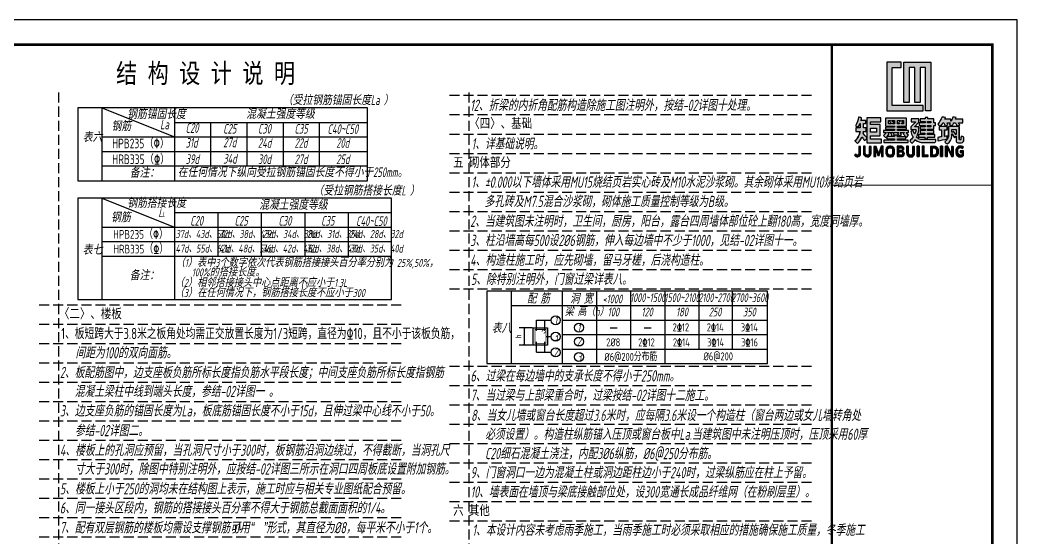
# Model space of a CAD drawing. Header units: millimetres. Extents: x -807114 to 558292, y -468455 to -61603.
# Drawn here: x -564815 to -540030, y -181792 to -168930 of the extents above; entities that cross this region are included whole.
import ezdxf
from ezdxf.enums import TextEntityAlignment as Align

# ---------------------------------------------------------------- set-up
doc = ezdxf.new("R2010")
doc.units = ezdxf.units.MM
doc.header["$LTSCALE"] = 1000
doc.linetypes.add('DASH', pattern=[0.35, 0.25, -0.1])
for name, color, linetype in [('1-剖面钢筋', 30, 'Continuous'), ('2-OTHER', 7, 'Continuous'), ('DIM_IDEN', 3, 'Continuous'), ('PUB_DIM', 3, 'Continuous'), ('PUB_TEXT', 3, 'Continuous'), ('PUB_TITLE', 4, 'Continuous'), ('YH图签', 7, 'Continuous'), ('标注1', 7, 'Continuous')]:
    doc.layers.add(name, color=color, linetype=linetype)
doc.styles.add('DIM_FONT', font='tssdeng.shx', dxfattribs={"width": 0.7, "bigfont": 'tssdchn.shx'})
doc.styles.add('LL', font='tssdeng.shx', dxfattribs={"width": 0.7, "height": 5, "bigfont": 'tssdchn.shx'})
doc.styles.add('TEXT', font='gbeitc.shx', dxfattribs={"width": 0.85, "bigfont": 'hztxt.shx'})
doc.styles.add('宋体', font='simsun.ttc', dxfattribs={"width": 0.8})
doc.styles.add('黑体', font='', dxfattribs={"width": 0.85})
doc.styles.get('黑体').set_extended_font_data('SimHei')
doc.dimstyles.new('DIMN50', dxfattribs={"dimscale": 0.5, "dimtxt": 300, "dimasz": 100, "dimexe": 250, "dimexo": 300, "dimgap": 150, "dimtad": 1, "dimdec": 0, "dimzin": 0, "dimdsep": 46, "dimtxsty": 'DIM_FONT', "dimblk": 'ARCHTICK', "dimcen": 0.09, "dimclrt": 7, "dimazin": 2, "dimtfac": 1, "dimtdec": 0, "dimtix": 1, "dimtmove": 2, "dimatfit": 3, "dimfxl": 1, "dimtolj": 1, "dimtzin": 0, "dimarcsym": 0})

# ---------------------------------------------------------------- blocks, each defined once
blk = doc.blocks.new('rdfhdghkyouy')
h = blk.add_hatch(color=1)
h.dxf.hatch_style = 1
h.paths.add_polyline_path([(2159971.7, 406811.8), (2159998.1, 406811.8), (2159998.1, 406826.8), (2159956.5, 406826.8), (2159956.5, 406688.1), (2160060.7, 406688.1), (2160060.7, 406703), (2159971.7, 406703)])
h = blk.add_hatch(color=1)
h.dxf.hatch_style = 1
h.paths.add_polyline_path([(2160036.5, 406712), (2160051.7, 406712), (2160051.7, 406811.7), (2160067.7, 406811.7), (2160067.7, 406687.9), (2160083, 406687.9), (2160083, 406826.8), (2160005.4, 406826.8), (2160005.4, 406711.8), (2160020.5, 406711.8), (2160020.5, 406811.7), (2160036.5, 406811.7)])
h = blk.add_hatch(color=256)
h.dxf.hatch_style = 1
h.paths.add_polyline_path([(2159889.6, 406639), (2159889.6, 406651.5), (2159896.6, 406651.5), (2159896.6, 406660.4), (2159882.5, 406660.4, 0.075426), (2159884.5, 406668.2, 0.02828), (2159875.5, 406670.1, -0.101092), (2159866.7, 406645.4, 0.098123), (2159875.1, 406641.4, 0.05359), (2159879.3, 406651.5, -0.000618), (2159880.6, 406651.5), (2159880.6, 406639), (2159868.1, 406639), (2159868.1, 406629.1), (2159880.5, 406629.1, -0.17747), (2159864.8, 406601.7), (2159872.5, 406594.2, 0.125187), (2159885, 406612.1, -0.632942), (2159886.1, 406612.2, 0.035284), (2159893.2, 406602.9, 0.043167), (2159899.3, 406608.9), (2159899.3, 406611.4, -0.026646), (2159888.8, 406624.5, 0.19173), (2159889.4, 406629.1), (2159897.5, 406629.1), (2159897.5, 406639)])
h = blk.add_hatch(color=256)
h.dxf.hatch_style = 1
h.paths.add_polyline_path([(2159899.3, 406596.2), (2159941.3, 406596.2), (2159941.3, 406607), (2159910.1, 406607), (2159910.1, 406616.7), (2159937.6, 406616.7), (2159937.6, 406648.9), (2159910.1, 406648.9), (2159910.1, 406656.7), (2159939.4, 406656.7), (2159939.4, 406667.5), (2159899.3, 406667.5)])
h.paths.add_polyline_path([(2159910, 406638.1), (2159926.9, 406638.1), (2159926.9, 406627.4), (2159910, 406627.4)], flags=16)
h = blk.add_hatch(color=256)
h.dxf.hatch_style = 1
h.paths.add_polyline_path([(2159987.6, 406631.9), (2159987.6, 406635.4), (2160013.4, 406635.4), (2160013.4, 406640.7), (2159987.6, 406640.7), (2159987.6, 406644.3), (2160013.5, 406644.3), (2160013.5, 406667.4), (2159952.9, 406667.4), (2159952.9, 406644.3), (2159978.8, 406644.3), (2159978.8, 406640.8), (2159952.8, 406640.8), (2159952.8, 406635.4), (2159978.7, 406635.4), (2159978.7, 406631.9), (2159947.6, 406631.9), (2159947.5, 406625.6), (2159955.5, 406625.6), (2159947.1, 406617.4), (2159953.6, 406610.7), (2159956.3, 406613.2), (2159956.3, 406607.8), (2159978.7, 406607.8), (2159978.7, 406604.2), (2159948.3, 406604.2), (2159948.3, 406597.1), (2160017.8, 406597.1), (2160017.8, 406604.3), (2159987.6, 406604.3), (2159987.6, 406607.7), (2160010.7, 406607.7), (2160010.7, 406614), (2159987.7, 406614), (2159987.7, 406618.5), (2159977.9, 406618.5), (2159975.7, 406625.6), (2159991.1, 406625.6), (2159987.1, 406623.1), (2159991.6, 406615.7), (2159998.4, 406619.9), (2159994.8, 406625.6), (2160007.1, 406625.6), (2160003.9, 406622.4), (2160013, 406611.8), (2160019.1, 406618.4), (2160011.7, 406625.6), (2160018.8, 406625.6), (2160018.8, 406631.9)])
h.paths.add_polyline_path([(2159974.1, 406625.6), (2159968.3, 406624.2), (2159970.9, 406615.5), (2159977.6, 406617.6), (2159978.6, 406617.6), (2159978.6, 406614.1), (2159957.3, 406614.1), (2159957.3, 406614.9), (2159963.3, 406622.4), (2159959, 406625.6)], flags=16)
h.paths.add_polyline_path([(2159987.6, 406650.6), (2159987.6, 406660.3), (2159995.6, 406660.3), (2159995.6, 406659.4), (2159990, 406654), (2159992.9, 406651.4), (2159992.9, 406650.6)], flags=16)
h.paths.add_polyline_path([(2159978.6, 406650.5), (2159973.4, 406650.5), (2159973.4, 406651.7), (2159976.6, 406654.5), (2159970.6, 406659.5), (2159970.6, 406660.4), (2159978.6, 406660.4)], flags=16)
h.paths.add_polyline_path([(2159998.3, 406650.6), (2159998.3, 406651.5), (2160002.7, 406656), (2159999.2, 406659.5), (2159999.2, 406660.4), (2160004.5, 406660.4), (2160004.5, 406650.6)], flags=16)
h.paths.add_polyline_path([(2159968.9, 406650.6), (2159961.8, 406650.6), (2159961.8, 406660.3), (2159966.9, 406660.3), (2159966.9, 406659.4), (2159963.9, 406657), (2159968.9, 406652.3)], flags=16)
h = blk.add_hatch(color=256)
h.dxf.hatch_style = 1
h.paths.add_polyline_path([(2160073.1, 406631.8), (2160073.1, 406635.3), (2160091, 406635.3), (2160091, 406646.1), (2160095.6, 406646.1), (2160095.6, 406653.2), (2160090.9, 406653.2), (2160090.9, 406664.7), (2160074.2, 406664.7), (2160074.2, 406669.2), (2160066, 406669.2), (2160066, 406664.7), (2160051.8, 406664.7), (2160051.8, 406657.6), (2160066.1, 406657.6), (2160066.1, 406653.2), (2160049.1, 406653.2), (2160049.1, 406646), (2160066, 406646), (2160066, 406642.5), (2160051.7, 406642.5), (2160051.7, 406635.6), (2160066, 406635.6), (2160066, 406631.8), (2160051.8, 406631.8), (2160051.8, 406623.8), (2160065.9, 406623.8), (2160065.9, 406620.4), (2160047.3, 406620.4), (2160047.3, 406613.1), (2160065.9, 406613.1), (2160065.9, 406607.8), (2160073.3, 406607.8), (2160073.3, 406613.1), (2160093.7, 406613.1), (2160093.7, 406620.3), (2160073.1, 406620.3), (2160073.1, 406623.9), (2160091, 406623.9), (2160091, 406631.8)])
h.paths.add_polyline_path([(2160073.2, 406642.5), (2160073.2, 406646.1), (2160082.8, 406646.1), (2160082.8, 406642.5)], flags=16)
h.paths.add_polyline_path([(2160073.1, 406653.3), (2160073.1, 406657.6), (2160082.8, 406657.6), (2160082.8, 406653.3)], flags=16)
h = blk.add_hatch(color=256)
h.dxf.hatch_style = 1
h.paths.add_polyline_path([(2160122.1, 406633.7), (2160129.2, 406633.7), (2160129.2, 406643.4), (2160106.1, 406643.4), (2160106.1, 406633.6), (2160113.2, 406633.6), (2160113.2, 406613.7, -0.0265), (2160102.5, 406611.9, 0.097106), (2160103.4, 406602.3, -0.005713), (2160129.2, 406607.1, 0.05), (2160129.3, 406616.5, 0.024926), (2160123, 406615, -0.515318), (2160122.1, 406615.5)])
h.paths.add_polyline_path([(2160164, 406643.4), (2160132.9, 406643.4), (2160132.9, 406614.9, -0.1854), (2160122.3, 406599.4, 0.144295), (2160129.6, 406593.4, 0.244594), (2160142.6, 406615.8), (2160142.6, 406622), (2160143.5, 406622), (2160150.1, 406611.1), (2160154.2, 406615.8), (2160155.2, 406615.8), (2160155.2, 406602.9, 0.365184), (2160160.4, 406596.2), (2160170.6, 406596.2, 0.348371), (2160177.2, 406604.6), (2160177.2, 406613.1, 0.011482), (2160169.4, 406615.8), (2160169.4, 406612.2), (2160168.3, 406612.2), (2160168.3, 406606, -0.574481), (2160164, 406606.5)])
h.paths.add_polyline_path([(2160142.7, 406634.5), (2160155.1, 406634.5), (2160155.1, 406620.2), (2160154.2, 406620.2), (2160147.7, 406629.4), (2160144.4, 406626.5), (2160142.7, 406626.5)], flags=16)
h.paths.add_polyline_path([(2160174.7, 406663.9), (2160153.4, 406663.9, 0.07162), (2160154.8, 406669.2, 0.023398), (2160145.3, 406670, -0.080777), (2160140.6, 406658.7), (2160139.9, 406658.7), (2160139.9, 406664.1), (2160122.5, 406664.1, 0.117099), (2160124.9, 406668.9, -0.03015), (2160114.9, 406670.9, -0.103994), (2160102.7, 406650.1, 0.130817), (2160110.2, 406644, 0.122166), (2160116.8, 406653.9), (2160120.3, 406653.9, 0.044245), (2160123.2, 406645.1, 0.137588), (2160131.5, 406647.7, -0.103032), (2160129.3, 406654), (2160138.3, 406654), (2160138.3, 406653.4, -0.005915), (2160135.5, 406649.3, 0.08158), (2160144.3, 406645.8, 0.192586), (2160148, 406654.1), (2160153.2, 406654.1, 0.071285), (2160157.1, 406645.4, 0.167739), (2160165.3, 406647.5, -0.147898), (2160162.2, 406654.1), (2160174.7, 406654.1)])
h = blk.add_hatch(color=256)
h.dxf.hatch_style = 1
h.paths.add_polyline_path([(2160048.2, 406632), (2160048.2, 406642.5), (2160036.5, 406642.5), (2160036.5, 406643.4), (2160048.2, 406656), (2160048.2, 406664.8), (2160026.7, 406664.8), (2160026.7, 406656.8), (2160038.4, 406656.8), (2160038.4, 406655.9), (2160025.9, 406642.5), (2160025.9, 406634.5), (2160040.2, 406634.5), (2160040.2, 406632.3, -0.094714), (2160036.7, 406622.6, -0.697354), (2160035.8, 406622.6, 0.000076), (2160031.4, 406631.9), (2160025.4, 406628.7, 0.101136), (2160031.5, 406614, -0.613145), (2160031.3, 406612.1, -0.034324), (2160022.2, 406602.3, 0.063835), (2160029.3, 406595.2, 0.053493), (2160037.4, 406604.9, -0.6157), (2160038.6, 406605.1, 0.207786), (2160060.8, 406597.4), (2160094.1, 406597.4, 0.26103), (2160097.2, 406605.5), (2160057.5, 406605.5, -0.163358), (2160042.8, 406611.7, -0.39359), (2160042.4, 406614.5, 0.079801)])
h = blk.add_hatch(color=256)
h.dxf.hatch_style = 1
h.paths.add_polyline_path([(2159876.2, 406565, -0.864465), (2159867.9, 406564.8), (2159864.1, 406561.2, 0.640771), (2159881.6, 406562.6), (2159881.6, 406586.4), (2159876.2, 406586.4)])
h = blk.add_hatch(color=256)
h.dxf.hatch_style = 1
h.paths.add_polyline_path([(2159911.8, 406566.5), (2159911.8, 406586.4), (2159906.5, 406586.4), (2159906.5, 406566.9, -1.009966), (2159894.9, 406566.8), (2159894.9, 406586.5), (2159889.5, 406586.5), (2159889.5, 406567.8, 0.977216)])
h = blk.add_hatch(color=256)
h.dxf.hatch_style = 1
h.paths.add_polyline_path([(2159932.4, 406566.9), (2159926.2, 406586.4), (2159919.7, 406586.4), (2159919.7, 406557.1), (2159925.2, 406557.1), (2159925.2, 406576.5), (2159926, 406576.5), (2159931.3, 406559.8), (2159935.1, 406559.8), (2159941, 406578.5), (2159941.2, 406578.5), (2159941.2, 406557), (2159946.6, 406557), (2159946.6, 406586.5), (2159940.2, 406586.5), (2159934.2, 406566.9)])
h = blk.add_hatch(color=256)
h.dxf.hatch_style = 1
h.paths.add_polyline_path([(2159964.3, 406556.1), (2159969, 406556.1, 0.298348), (2159978.7, 406566.2), (2159978.7, 406577.1, 0.364292), (2159968, 406587.2), (2159964.4, 406587.2, 0.350695), (2159953.7, 406577.3), (2159953.7, 406565.9, 0.26696)])
h.paths.add_polyline_path([(2159959.1, 406567.7), (2159959.1, 406576.1, -0.250076), (2159964.4, 406582.3), (2159968, 406582.3, -0.285743), (2159973.3, 406576.1), (2159973.3, 406567.7, -0.285743), (2159968, 406561.5), (2159964.4, 406561.5, -0.250076)], flags=16)
h = blk.add_hatch(color=256)
h.dxf.hatch_style = 1
h.paths.add_polyline_path([(2160002.1, 406572.3), (2160002.1, 406573.8, 0.826888), (2159997.4, 406586.6), (2159985.9, 406586.6), (2159985.9, 406557.1), (2159997.4, 406557.1, 0.912972)])
h.paths.add_polyline_path([(2159999.8, 406561.5), (2159991.2, 406561.5), (2159991.2, 406570.4), (2160000, 406570.4, -0.432832)], flags=16)
h.paths.add_polyline_path([(2159999.1, 406574.9), (2159991.2, 406574.9), (2159991.2, 406582), (2159999, 406582, -0.583472)], flags=16)
h = blk.add_hatch(color=256)
h.dxf.hatch_style = 1
h.paths.add_polyline_path([(2160028.9, 406556.7, 0.366868), (2160035.7, 406566.7), (2160035.7, 406586.4), (2160030.3, 406586.4), (2160030.3, 406566.7, -0.36078), (2160028, 406562, -0.268116), (2160021.6, 406562.1, -0.217237), (2160018.8, 406566.7), (2160018.8, 406586.5), (2160013.4, 406586.5), (2160013.4, 406567.9, 0.336908), (2160020.8, 406556.6, 0.089531)])
h = blk.add_hatch(color=256)
h.dxf.hatch_style = 1
h.paths.add_polyline_path([(2160049.1, 406586.5), (2160043.7, 406586.5), (2160043.7, 406557), (2160049.1, 406557)])
h = blk.add_hatch(color=256)
h.dxf.hatch_style = 1
h.paths.add_polyline_path([(2160063.3, 406561.5), (2160063.3, 406586.5), (2160058, 406586.5), (2160058, 406557.1), (2160074.9, 406557.1), (2160074.9, 406561.5)])
h = blk.add_hatch(color=256)
h.dxf.hatch_style = 1
h.paths.add_polyline_path([(2160091.8, 406557, 0.327653), (2160104.3, 406566.3, 0.052451), (2160104.3, 406576.9, 0.343572), (2160091.8, 406586.4), (2160081.9, 406586.4), (2160081.9, 406557)])
h.paths.add_polyline_path([(2160087.4, 406561.5), (2160087.4, 406582), (2160093.5, 406582, -0.193939), (2160098.8, 406575.1, -0.007348), (2160098.9, 406567.5, -0.192736), (2160093.5, 406561.5)], flags=16)
h = blk.add_hatch(color=256)
h.dxf.hatch_style = 1
h.paths.add_polyline_path([(2160110.6, 406556.9), (2160115.9, 406556.9), (2160115.9, 406586.5), (2160110.6, 406586.5)])
h = blk.add_hatch(color=256)
h.dxf.hatch_style = 1
h.paths.add_polyline_path([(2160141.7, 406565.9), (2160141, 406565.9), (2160131.1, 406586.5), (2160124.8, 406586.5), (2160124.8, 406557), (2160130.2, 406557), (2160130.2, 406578.4), (2160130.9, 406578.4), (2160141.8, 406557.2), (2160147.1, 406557.2), (2160147.1, 406586.4), (2160141.7, 406586.4)])
h = blk.add_hatch(color=256)
h.dxf.hatch_style = 1
h.paths.add_polyline_path([(2160176.5, 406559.8), (2160176.5, 406573.1), (2160166.7, 406573.1), (2160166.7, 406568.6), (2160172, 406568.6), (2160172, 406561.5, -0.413609), (2160159.6, 406567.7), (2160159.6, 406576.4, -0.631574), (2160173.5, 406579.9), (2160176.5, 406583.6, 0.61009), (2160154.1, 406576), (2160154.1, 406566.7, 0.585231)])
for p, q in [((2160132.9, 406614.9), (2160132.9, 406643.4)), ((2160164, 406643.4), (2160164, 406606.5)), ((2159955.5, 406625.6), (2159947.1, 406617.4)), ((2159957.3, 406614.9), (2159963.3, 406622.4)), ((2160113.2, 406633.6), (2160113.2, 406613.7)), ((2160122.1, 406633.7), (2160122.1, 406615.5)), ((2159864.8, 406601.7), (2159872.5, 406594.2)), ((2160124.8, 406557), (2160124.8, 406586.5)), ((2160147.1, 406586.4), (2160147.1, 406557.2)), ((2159999.1, 406574.9), (2159991.2, 406574.9)), ((2160000, 406570.4), (2159991.2, 406570.4))]:
    blk.add_line(p, q)
for points in [[(2160060.7, 406687.7), (2160060.7, 406703), (2159971.7, 406703), (2159971.7, 406811.8), (2159998.1, 406811.8), (2159998.1, 406826.8), (2159956.5, 406826.8), (2159956.5, 406688.1), (2160060.4, 406688.1)], [(2160083.1, 406687.9), (2160067.7, 406687.9), (2160067.7, 406811.7), (2160051.7, 406811.7), (2160051.7, 406712), (2160036.5, 406712), (2160036.5, 406811.7), (2160020.5, 406811.7), (2160020.5, 406711.8), (2160005.4, 406711.8), (2160005.4, 406826.8), (2160083, 406826.8), (2160083, 406687.9)]]:
    blk.add_lwpolyline(points)
for points in [[(2159888.8, 406624.5, 0.19173), (2159889.4, 406629.1), (2159897.5, 406629.1), (2159897.5, 406639), (2159889.6, 406639), (2159889.6, 406651.5), (2159896.6, 406651.5), (2159896.6, 406660.4), (2159882.5, 406660.4, 0.075426), (2159884.5, 406668.2, 0.02828), (2159875.5, 406670.1, -0.101092), (2159866.7, 406645.4, 0.098123), (2159875.1, 406641.4, 0.05359), (2159879.3, 406651.5, -0.000618), (2159880.6, 406651.5), (2159880.6, 406639), (2159868.1, 406639), (2159868.1, 406629.1), (2159880.5, 406629.1, -0.17747), (2159864.8, 406601.7), (2159872.5, 406594.2, 0.125187), (2159885, 406612.1, -0.632942), (2159886.1, 406612.2, 0.035284), (2159893.2, 406602.9, 0.043167), (2159899.3, 406608.9), (2159899.3, 406611.4, -0.026646)], [(2160174.7, 406663.9), (2160153.4, 406663.9, 0.07162), (2160154.8, 406669.2, 0.023398), (2160145.3, 406670, -0.080777), (2160140.6, 406658.7), (2160139.9, 406658.7), (2160139.9, 406664.1), (2160122.5, 406664.1, 0.117099), (2160124.9, 406668.9, -0.03015), (2160114.9, 406670.9, -0.103994), (2160102.7, 406650.1, 0.130817), (2160110.2, 406644, 0.122166), (2160116.8, 406653.9), (2160120.3, 406653.9, 0.044245), (2160123.2, 406645.1, 0.137588), (2160131.5, 406647.7, -0.103032), (2160129.3, 406654), (2160138.3, 406654), (2160138.3, 406653.4, -0.005915), (2160135.5, 406649.3, 0.08158), (2160144.3, 406645.8, 0.192586), (2160148, 406654.1), (2160153.2, 406654.1, 0.071285), (2160157.1, 406645.4, 0.167739), (2160165.3, 406647.5, -0.147898), (2160162.2, 406654.1), (2160174.7, 406654.1)], [(2160048.2, 406632), (2160048.2, 406642.5), (2160036.5, 406642.5), (2160036.5, 406643.4), (2160048.2, 406656), (2160048.2, 406664.8), (2160026.7, 406664.8), (2160026.7, 406656.8), (2160038.4, 406656.8), (2160038.4, 406655.9), (2160025.9, 406642.5), (2160025.9, 406634.5), (2160040.2, 406634.5), (2160040.2, 406632.3, -0.094714), (2160036.7, 406622.6, -0.697358), (2160035.8, 406622.6, 0.000076), (2160031.4, 406631.9), (2160025.4, 406628.7, 0.101136), (2160031.5, 406614, -0.613145), (2160031.3, 406612.1, -0.034324), (2160022.2, 406602.3, 0.063835), (2160029.3, 406595.2, 0.053493), (2160037.4, 406604.9, -0.6157), (2160038.6, 406605.1, 0.207786), (2160060.8, 406597.4), (2160094.1, 406597.4, 0.26103), (2160097.2, 406605.5), (2160057.5, 406605.5, -0.163358), (2160042.8, 406611.7, -0.335218), (2160042.2, 406614.2, 0.081667)], [(2160129.2, 406643.4), (2160106.1, 406643.4), (2160106.1, 406633.6), (2160113.2, 406633.6), (2160113.2, 406613.7, -0.0265), (2160102.5, 406611.9, 0.097106), (2160103.4, 406602.3, -0.005713), (2160129.2, 406607.1, 0.05), (2160129.3, 406616.5, 0.024926), (2160123, 406615, -0.515318), (2160122.1, 406615.5), (2160122.1, 406633.7), (2160129.2, 406633.7)], [(2160142.6, 406622), (2160143.5, 406622), (2160150.1, 406611.1), (2160154.2, 406615.8), (2160155.2, 406615.8), (2160155.2, 406602.9, 0.365184), (2160160.4, 406596.2), (2160170.6, 406596.2, 0.348371), (2160177.2, 406604.6), (2160177.2, 406613.1, 0.011482), (2160169.4, 406615.8), (2160169.4, 406612.2), (2160168.3, 406612.2), (2160168.3, 406606, -0.574481), (2160164, 406606.5), (2160164, 406643.4), (2160132.9, 406643.4), (2160132.9, 406614.9, -0.1854), (2160122.3, 406599.4, 0.144295), (2160129.6, 406593.4, 0.244594), (2160142.6, 406615.8)], [(2159881.6, 406586.4), (2159876.2, 406586.4), (2159876.2, 406565, -0.864465), (2159867.9, 406564.8), (2159864.1, 406561.2, 0.640771), (2159881.6, 406562.6)], [(2159894.9, 406566.8), (2159894.9, 406586.5), (2159889.5, 406586.5), (2159889.5, 406567.8, 0.977216), (2159911.8, 406566.5), (2159911.8, 406586.4), (2159906.5, 406586.4), (2159906.5, 406566.7, -0.98776)], [(2159978.7, 406566.2), (2159978.7, 406577.1, 0.364292), (2159968, 406587.2), (2159964.4, 406587.2, 0.350695), (2159953.7, 406577.3), (2159953.7, 406565.9, 0.26696), (2159964.3, 406556.1), (2159969, 406556.1, 0.298348)], [(2159959.1, 406567.7), (2159959.1, 406576.1, -0.250076), (2159964.4, 406582.3), (2159968, 406582.3, -0.285743), (2159973.3, 406576.1), (2159973.3, 406567.7, -0.285743), (2159968, 406561.5), (2159964.4, 406561.5, -0.250076)], [(2160002.1, 406572.3), (2160002.1, 406573.8, 0.826888), (2159997.4, 406586.6), (2159985.9, 406586.6), (2159985.9, 406557.1), (2159997.4, 406557.1, 0.912972)], [(2159999.1, 406574.9), (2159991.2, 406574.9), (2159991.2, 406582), (2159999, 406582, -0.583472)], [(2160035.7, 406566.7), (2160035.7, 406586.4), (2160030.3, 406586.4), (2160030.3, 406566.7, -0.36078), (2160028, 406562, -0.268116), (2160021.6, 406562.1, -0.217237), (2160018.8, 406566.7), (2160018.8, 406586.5), (2160013.4, 406586.5), (2160013.4, 406567.9, 0.336908), (2160020.8, 406556.6, 0.089531), (2160028.9, 406556.7, 0.366868)], [(2160104.3, 406566.3, 0.052451), (2160104.3, 406576.9, 0.343572), (2160091.8, 406586.4), (2160081.9, 406586.4), (2160081.9, 406557), (2160091.8, 406557, 0.327653)], [(2160087.4, 406582), (2160093.5, 406582, -0.193939), (2160098.8, 406575.1, -0.007348), (2160098.9, 406567.5, -0.192736), (2160093.5, 406561.5), (2160087.4, 406561.5)], [(2160159.6, 406567.7), (2160159.6, 406576.4, -0.631574), (2160173.5, 406579.9), (2160176.5, 406583.6, 0.61009), (2160154.1, 406576), (2160154.1, 406566.7, 0.585231), (2160176.5, 406559.8), (2160176.5, 406573.1), (2160166.7, 406573.1), (2160166.7, 406568.6), (2160172, 406568.6), (2160172, 406561.5, -0.413609)], [(2159999.8, 406561.5), (2159991.2, 406561.5), (2159991.2, 406570.4), (2160000, 406570.4, -0.432832)]]:
    blk.add_lwpolyline(points, format="xyb", close=True)
for points in [[(2159939.4, 406656.7), (2159939.4, 406667.5), (2159899.3, 406667.5), (2159899.3, 406596.2), (2159941.3, 406596.2), (2159941.3, 406607), (2159910.1, 406607), (2159910.1, 406616.7), (2159937.6, 406616.7), (2159937.6, 406648.9), (2159910.1, 406648.9), (2159910.1, 406656.7)], [(2159937.6, 406648.9), (2159910.1, 406648.9), (2159910.1, 406656.7), (2159939.4, 406656.7), (2159939.4, 406667.5), (2159899.3, 406667.5), (2159899.3, 406596.2), (2159941.3, 406596.2), (2159941.3, 406607), (2159910.1, 406607), (2159910.1, 406616.7), (2159937.6, 406616.7)], [(2160010.7, 406614), (2159987.7, 406614), (2159987.7, 406618.5), (2159977.9, 406618.5), (2159975.7, 406625.6), (2159991.1, 406625.6), (2159987.1, 406623.1), (2159991.6, 406615.7), (2159998.4, 406619.9), (2159994.8, 406625.6), (2160007.1, 406625.6), (2160003.9, 406622.4), (2160013, 406611.8), (2160019.1, 406618.4), (2160011.7, 406625.6), (2160018.8, 406625.6), (2160018.8, 406631.9), (2159987.6, 406631.9), (2159987.6, 406635.4), (2160013.4, 406635.4), (2160013.4, 406640.7), (2159987.6, 406640.7), (2159987.6, 406644.3), (2160013.5, 406644.3), (2160013.5, 406667.4), (2159952.9, 406667.4), (2159952.9, 406644.3), (2159978.8, 406644.3), (2159978.8, 406640.8), (2159952.8, 406640.8), (2159952.8, 406635.4), (2159978.7, 406635.4), (2159978.7, 406631.9), (2159947.6, 406631.9), (2159947.5, 406625.6), (2159955.5, 406625.6), (2159947.1, 406617.4), (2159953.6, 406610.7), (2159956.3, 406613.2), (2159956.3, 406607.8), (2159978.7, 406607.8), (2159978.7, 406604.2), (2159948.3, 406604.2), (2159948.3, 406597.1), (2160017.8, 406597.1), (2160017.8, 406604.3), (2159987.6, 406604.3), (2159987.6, 406607.7), (2160010.7, 406607.7)], [(2160091, 406646.1), (2160095.6, 406646.1), (2160095.6, 406653.2), (2160090.9, 406653.2), (2160090.9, 406664.7), (2160074.2, 406664.7), (2160074.2, 406669.2), (2160066, 406669.2), (2160066, 406664.7), (2160051.8, 406664.7), (2160051.8, 406657.6), (2160066.1, 406657.6), (2160066.1, 406653.2), (2160049.1, 406653.2), (2160049.1, 406646), (2160066, 406646), (2160066, 406642.5), (2160051.7, 406642.5), (2160051.7, 406635.6), (2160066, 406635.6), (2160066, 406631.8), (2160051.8, 406631.8), (2160051.8, 406623.8), (2160065.9, 406623.8), (2160065.9, 406620.4), (2160047.3, 406620.4), (2160047.3, 406613.1), (2160065.9, 406613.1), (2160065.9, 406607.8), (2160073.3, 406607.8), (2160073.3, 406613.1), (2160093.7, 406613.1), (2160093.7, 406620.3), (2160073.1, 406620.3), (2160073.1, 406623.9), (2160091, 406623.9), (2160091, 406631.8), (2160073.1, 406631.8), (2160073.1, 406635.3), (2160091, 406635.3)], [(2159910, 406638.1), (2159926.9, 406638.1), (2159926.9, 406627.4), (2159910, 406627.4)], [(2159910, 406627.4), (2159910, 406638.1), (2159926.9, 406638.1), (2159926.9, 406627.4)], [(2159968.9, 406650.6), (2159961.8, 406650.6), (2159961.8, 406660.3), (2159966.9, 406660.3), (2159966.9, 406659.4), (2159963.9, 406657), (2159968.9, 406652.3)], [(2159978.6, 406650.5), (2159973.4, 406650.5), (2159973.4, 406651.7), (2159976.6, 406654.5), (2159970.6, 406659.5), (2159970.6, 406660.4), (2159978.6, 406660.4)], [(2159987.6, 406650.6), (2159987.6, 406660.3), (2159995.6, 406660.3), (2159995.6, 406659.4), (2159990, 406654), (2159992.9, 406651.4), (2159992.9, 406650.6)], [(2159998.3, 406650.6), (2159998.3, 406651.5), (2160002.7, 406656), (2159999.2, 406659.5), (2159999.2, 406660.4), (2160004.5, 406660.4), (2160004.5, 406650.6)], [(2160073.1, 406657.6), (2160082.8, 406657.6), (2160082.8, 406653.3), (2160073.1, 406653.3)], [(2160073.1, 406653.3), (2160073.1, 406657.6), (2160082.8, 406657.6), (2160082.8, 406653.3)], [(2160073.2, 406646.1), (2160082.8, 406646.1), (2160082.8, 406642.5), (2160073.2, 406642.5)], [(2160073.2, 406642.5), (2160073.2, 406646.1), (2160082.8, 406646.1), (2160082.8, 406642.5)], [(2159978.6, 406614.1), (2159957.3, 406614.1), (2159957.3, 406614.9), (2159963.3, 406622.4), (2159959, 406625.6), (2159974.1, 406625.6), (2159968.3, 406624.2), (2159970.9, 406615.5), (2159977.6, 406617.6), (2159978.6, 406617.6)], [(2160142.7, 406626.5), (2160142.7, 406634.5), (2160155.1, 406634.5), (2160155.1, 406620.2), (2160154.2, 406620.2), (2160147.7, 406629.4), (2160144.4, 406626.5)], [(2159925.2, 406576.5), (2159926, 406576.5), (2159931.3, 406559.8), (2159935.1, 406559.8), (2159941, 406578.5), (2159941.2, 406578.5), (2159941.2, 406557), (2159946.6, 406557), (2159946.6, 406586.5), (2159940.2, 406586.5), (2159934.2, 406566.9), (2159932.4, 406566.9), (2159926.2, 406586.4), (2159919.7, 406586.4), (2159919.7, 406557.1), (2159925.2, 406557.1)], [(2160043.7, 406586.5), (2160049.1, 406586.5), (2160049.1, 406557), (2160043.7, 406557)], [(2160049.1, 406586.5), (2160043.7, 406586.5), (2160043.7, 406557), (2160049.1, 406557)], [(2160063.3, 406586.5), (2160058, 406586.5), (2160058, 406557.1), (2160074.9, 406557.1), (2160074.9, 406561.5), (2160063.3, 406561.5)], [(2160110.6, 406586.5), (2160115.9, 406586.5), (2160115.9, 406556.9), (2160110.6, 406556.9)], [(2160115.9, 406586.5), (2160110.6, 406586.5), (2160110.6, 406556.9), (2160115.9, 406556.9)], [(2160130.2, 406578.4), (2160130.9, 406578.4), (2160141.8, 406557.2), (2160147.1, 406557.2), (2160147.1, 406586.4), (2160141.7, 406586.4), (2160141.7, 406565.9), (2160141, 406565.9), (2160131.1, 406586.5), (2160124.8, 406586.5), (2160124.8, 406557), (2160130.2, 406557)]]:
    blk.add_lwpolyline(points, close=True)
for centre, radius, start, end in [((2159835.1, 406636.8), 46, 310.1249, 350.379), ((2159843.4, 406627.8), 44.4, 310.8521, 339.4229), ((2160058.6, 406626.8), 29.5, 227.33, 274.283)]:
    blk.add_arc(centre, radius, start, end)
blk = doc.blocks.new('A$C23C51293')
at = {"const_width": 50}
blk.add_lwpolyline([(51900, 35319), (58400, 35319)], dxfattribs=at)
at = {"layer": 'PUB_TITLE'}
for points in [[(0, 0), (59400, 0), (59400, 42000), (0, 42000)], [(2191, 1000), (58400, 1000), (58400, 41000), (2191, 41000)]]:
    blk.add_lwpolyline(points, close=True, dxfattribs=at)
at = {"layer": 'PUB_TITLE', "const_width": 100}
blk.add_lwpolyline([(2191, 1000), (58400, 1000), (58400, 41000), (2191, 41000)], close=True, dxfattribs=at)
blk.add_lwpolyline([(51900, 1000), (51900, 41000)], dxfattribs=at)
at = {"xscale": 14.14285714285714, "yscale": 14.14285714285714, "zscale": 14.14285714285714}
blk.add_blockref('rdfhdghkyouy', (-30493832, -5713404), dxfattribs=at)
blk = doc.blocks.new('_ArchTick')
at = {"color": 0, "linetype": 'ByBlock', "const_width": 0.15}
blk.add_lwpolyline([(-0.5, -0.5), (0.5, 0.5)], dxfattribs=at)
blk = doc.blocks.new('*D8202')
at = {"layer": 'Defpoints', "color": 0}
for p in [(-552277, -176572), (-551925, -176572), (-551925, -177000)]:
    blk.add_point(p, dxfattribs=at)
at = {"layer": 'PUB_DIM', "color": 0, "lineweight": -2}
for p, q in [((-552075, -176572), (-552402, -176572)), ((-552277, -177000), (-552277, -176572)), ((-552075, -177000), (-552402, -177000))]:
    blk.add_line(p, q, dxfattribs=at)
at = {"layer": 'PUB_DIM', "color": 0, "linetype": 'ByBlock', "lineweight": -2, "xscale": 50, "yscale": 50, "zscale": 50}
for p, rotation in [((-552277, -176572), 90), ((-552277, -177000), 270)]:
    blk.add_blockref('_ArchTick', p, dxfattribs=dict(at, rotation=rotation))
at = {"layer": 'PUB_DIM', "color": 7, "insert": (-552427, -176786), "char_height": 150, "attachment_point": 5, "rotation": 90, "style": 'DIM_FONT'}
blk.add_mtext('\\A1;h', dxfattribs=at)

msp = doc.modelspace()

# ---------------------------------------------------------------- linework, layer by layer
at = {"layer": '1-剖面钢筋', "const_width": 18}
msp.add_lwpolyline([(-551740.2, -176957.4), (-552011.7, -176957.4), (-552011.7, -176614.6), (-551740.2, -176614.6)], close=True, dxfattribs=at)
at = {"layer": '1-剖面钢筋', "const_width": 14}
for points in [[(-551986.2, -176641.2, 1), (-551972.2, -176641.2, 1)], [(-551779.2, -176641.2, 1), (-551765.2, -176641.2, 1)], [(-551986.2, -176930.7, -1), (-551972.2, -176930.7, -1)], [(-551779.2, -176930.7, -1), (-551765.2, -176930.7, -1)]]:
    msp.add_lwpolyline(points, format="xyb", close=True, dxfattribs=at)
at = {"layer": '1-剖面钢筋', "const_width": 18}
for points in [[(-551793.7, -176614.6), (-551845.2, -176666.2)], [(-551740.2, -176664.4), (-551791.8, -176716)]]:
    msp.add_lwpolyline(points, dxfattribs=at)
at = {"layer": '2-OTHER'}
msp.add_lwpolyline([(-552054.1, -176999.8), (-552054.1, -176572.2), (-551697.8, -176572.2), (-551697.8, -176999.8)], close=True, dxfattribs=at)
at = {"layer": '2-OTHER', "color": 4, "const_width": 21}
msp.add_lwpolyline([(-559534.1, -181671.8), (-559456.9, -181637.5), (-559456.9, -181497.7), (-559347.4, -181435.2), (-559347.4, -181588.9), (-559265.3, -181552.4)], dxfattribs=at)
at = {"layer": 'DIM_IDEN'}
for p, q in [((-551978.6, -176633.1), (-551978.6, -176382.3)), ((-551978.6, -176382.3), (-551611.2, -176382.3)), ((-551771.6, -176639), (-551771.6, -176382.3)), ((-551978.6, -177179.2), (-551978.6, -176922.5)), ((-551771.6, -177179.2), (-551771.6, -176922.5)), ((-551737.1, -176788.4), (-551611.2, -176788.4)), ((-551978.6, -177179.2), (-551611.2, -177179.2))]:
    msp.add_line(p, q, dxfattribs=at)
for centre in [(-551500.4, -176385.7), (-550920.4, -176567.9), (-551500.4, -176791.8), (-550920.4, -176915.1), (-551500.4, -177182.5), (-550920.4, -177299.3)]:
    msp.add_circle(centre, 110.9, dxfattribs=at)
at = {"layer": 'PUB_TEXT', "color": 4}
for p, q in [((-562775.8, -171113.1), (-560976, -171833.1)), ((-562775.8, -171113.1), (-562775.8, -172927.6)), ((-560976, -171113.1), (-560976, -172927.6)), ((-560976, -171473.1), (-556176, -171473.1)), ((-560076, -171473.1), (-560076, -172553.1)), ((-559176, -171473.1), (-559176, -172553.1)), ((-558276, -171473.1), (-558276, -172553.1)), ((-557376, -171473.1), (-557376, -172553.1)), ((-562775.8, -171833.1), (-556176, -171833.1)), ((-562775.8, -172193.1), (-556176, -172193.1)), ((-562775.8, -172553.1), (-556176, -172553.1)), ((-562775.8, -173350.5), (-562775.8, -175870.3)), ((-562775.8, -173350.5), (-560975.5, -174070.5)), ((-560975.5, -173350.5), (-560975.5, -175870.3)), ((-560975.5, -173710.5), (-555575.5, -173710.5)), ((-559895.5, -173710.5), (-559895.5, -174790.5)), ((-558815.5, -173710.5), (-558815.5, -174790.5)), ((-557735.5, -173710.5), (-557735.5, -174790.5)), ((-556655.5, -173710.5), (-556655.5, -174790.5)), ((-562775.8, -174070.5), (-555575.5, -174070.5)), ((-562775.8, -174430.5), (-555575.5, -174430.5)), ((-562775.8, -174790.5), (-555575.5, -174790.5)), ((-552607, -175661.4), (-552607, -177461.4)), ((-551334.4, -175661.4), (-551334.4, -177461.4)), ((-550486, -175661.4), (-550486, -177461.4)), ((-549637.6, -175661.4), (-549637.6, -177101.4)), ((-548789.2, -175661.4), (-548789.2, -177461.4)), ((-547940.8, -175661.4), (-547940.8, -177101.4)), ((-547111.7, -175661.4), (-547111.7, -177101.4)), ((-552607, -176021.4), (-546237.1, -176021.4)), ((-551334.4, -176381.4), (-546237.1, -176381.4)), ((-551334.4, -176741.4), (-546237.1, -176741.4)), ((-551334.4, -177101.4), (-546237.1, -177101.4))]:
    msp.add_line(p, q, dxfattribs=at)
at = {"layer": 'PUB_TEXT', "color": 0}
for p, q in [((-550145.4, -176573.5), (-549973.3, -176573.5)), ((-549295.1, -176573.5), (-549123, -176573.5))]:
    msp.add_line(p, q, dxfattribs=at)
at = {"layer": 'PUB_TEXT', "color": 4}
for points in [[(-563375.8, -172927.6), (-556176, -172927.6), (-556176, -171113.1), (-563375.8, -171113.1)], [(-555575.5, -173350.5), (-563375.8, -173350.5), (-563375.8, -175870.3), (-555575.5, -175870.3)], [(-546237.1, -175661.4), (-553207, -175661.4), (-553207, -177461.4), (-546237.1, -177461.4)]]:
    msp.add_lwpolyline(points, close=True, dxfattribs=at)
at = {"layer": '标注1', "color": 251, "linetype": 'DASH'}
for p, q in [((-563858, -170731.4), (-563858, -190411.4)), ((-553659.6, -170731.4), (-553659.6, -192950)), ((-554139.6, -170801.4), (-545141.2, -170801.4)), ((-554139.6, -171281.4), (-545141.2, -171281.4)), ((-554139.6, -171761.4), (-545141.2, -171761.4)), ((-554139.6, -172241.4), (-545141.2, -172241.4)), ((-554139.6, -172721.4), (-545141.2, -172721.4)), ((-554139.6, -173201.4), (-545141.2, -173201.4)), ((-554139.6, -173681.4), (-545141.2, -173681.4)), ((-554139.6, -174161.4), (-545141.2, -174161.4)), ((-554139.6, -174641.4), (-545141.2, -174641.4)), ((-554139.6, -175121.4), (-545141.2, -175121.4)), ((-554139.6, -175601.4), (-545141.2, -175601.4)), ((-564338, -176001.4), (-555339.6, -176001.4)), ((-564338, -176481.4), (-555339.6, -176481.4)), ((-564338, -176961.4), (-555339.6, -176961.4)), ((-564338, -177441.4), (-555339.6, -177441.4)), ((-554139.6, -177521.4), (-545141.2, -177521.4)), ((-564338, -177921.4), (-555339.6, -177921.4)), ((-554139.6, -178001.4), (-545141.2, -178001.4)), ((-564338, -178401.4), (-555339.6, -178401.4)), ((-554139.6, -178481.4), (-545141.2, -178481.4)), ((-564338, -178881.4), (-555339.6, -178881.4)), ((-554139.6, -178961.4), (-545141.2, -178961.4)), ((-564338, -179361.4), (-555339.6, -179361.4)), ((-554139.6, -179441.4), (-545141.2, -179441.4)), ((-564338, -179841.4), (-555339.6, -179841.4)), ((-554139.6, -179921.4), (-545141.2, -179921.4)), ((-564338, -180321.4), (-555339.6, -180321.4)), ((-554139.6, -180401.4), (-545141.2, -180401.4)), ((-564338, -180801.4), (-555339.6, -180801.4)), ((-554139.6, -180881.4), (-545141.2, -180881.4)), ((-564338, -181281.4), (-555339.6, -181281.4)), ((-554139.6, -181361.4), (-545141.2, -181361.4)), ((-564338, -181761.4), (-555339.6, -181761.4))]:
    msp.add_line(p, q, dxfattribs=at)

# ---------------------------------------------------------------- block references
at = {"layer": 'YH图签', "color": 3, "xscale": 0.6139071003364279, "yscale": 0.6139071003364279, "zscale": 0.6139071003364279}
msp.add_blockref('A$C23C51293', (-576496.2, -194714.5), dxfattribs=at)

# ---------------------------------------------------------------- texts
at = {"layer": 'PUB_TEXT'}
for s, height, style, width, p in [('结 构 设 计 说 明', 480, '宋体', 0.8, (-562425.5, -170492.9)), ('在任何情况下纵向受拉钢筋锚固长度不得小于250mm。', 240, 'TEXT', 0.75, (-560896.3, -172830.4))]:
    msp.add_text(s, height=height, dxfattribs=dict(at, style=style, width=width)).set_placement(p)
at = {"layer": 'PUB_TEXT', "color": 0}
for s, height, style, width, p in [('（受拉钢筋锚固长度La ）', 240, 'TEXT', 0.75, (-558280.9, -171040.3)), ('12、折梁的内折角配筋构造除施工图注明外，按结-02详图十处理。', 280, 'TEXT', 0.75, (-553623.4, -171187.8)), ('钢筋锚固长度', 240, 'TEXT', 0.75, (-562153.3, -171390)), ('混凝土强度等级', 240, 'TEXT', 0.75, (-559192.9, -171384.3)), ('钢筋', 240, 'TEXT', 0.75, (-562541.9, -171687.8)), ('La', 240, 'TEXT', 0.75, (-561329.1, -171644.1)), ('C20', 240, 'TEXT', 0.75, (-560696.3, -171733.4)), ('表六', 240, 'TEXT', 0.75, (-563255.8, -171958.8)), ('C25', 240, 'TEXT', 0.75, (-559763.2, -171751.5)), ('C30', 240, 'TEXT', 0.75, (-558898.8, -171751.5)), ('C35', 240, 'TEXT', 0.75, (-557990.7, -171751.5)), ('C40~C50', 240, 'TEXT', 0.75, (-557170.5, -171759)), ('HPB235（%%130）', 240, 'LL', 0.75, (-562523.9, -172115.9)), ('31d', 240, 'TEXT', 0.75, (-560696.3, -172100.3)), ('27d', 240, 'TEXT', 0.75, (-559761.6, -172091.6)), ('24d', 240, 'TEXT', 0.75, (-558898.8, -172104.7)), ('22d', 240, 'TEXT', 0.75, (-557990.7, -172104.7)), ('20d', 240, 'TEXT', 0.75, (-556953.1, -172104.7)), ('1、详基础说明。', 280, 'TEXT', 0.75, (-553590.8, -172145.3)), ('HRB335（%%131）', 240, 'LL', 0.75, (-562520.8, -172508.6)), ('39d', 240, 'TEXT', 0.75, (-560696.3, -172504.4)), ('34d', 240, 'TEXT', 0.75, (-559761.6, -172495.7)), ('30d', 240, 'TEXT', 0.75, (-558898.8, -172508.8)), ('27d', 240, 'TEXT', 0.75, (-557990.7, -172508.8)), ('25d', 240, 'TEXT', 0.75, (-556953.1, -172508.8)), ('备注：', 240, 'TEXT', 0.75, (-562086.6, -172842.4)), ('1、%%p0.000以下墙体采用MU15烧结页岩实心砖及M10水泥沙浆砌。其余砌体采用MU10烧结页岩', 280, 'TEXT', 0.75, (-553590.8, -173094.7)), ('（受拉钢筋搭接长度L ）', 240, 'TEXT', 0.75, (-557518.2, -173287.3)), ('L', 126, 'TEXT', 0.82, (-555763.9, -173281.9)), ('钢筋搭接长度', 240, 'TEXT', 0.75, (-562149.4, -173593.6)), ('混凝土强度等级', 240, 'TEXT', 0.75, (-558870.5, -173640.9)), ('多孔砖及M7.5混合沙浆砌，砌体施工质量控制等级为B级。', 280, 'TEXT', 0.75, (-553268, -173576.2)), ('钢筋', 240, 'TEXT', 0.75, (-562551.9, -173950.3)), ('L', 216, 'TEXT', 0.85, (-561374.3, -173825)), ('L', 126, 'TEXT', 0.82, (-561278.9, -173821.9)), ('C20', 240, 'TEXT', 0.75, (-560581.7, -174036.8)), ('C25', 240, 'TEXT', 0.75, (-559479.7, -174036.8)), ('C30', 240, 'TEXT', 0.75, (-558389.1, -174036.8)), ('C35', 240, 'TEXT', 0.75, (-557328.9, -174036.8)), ('C40~C50', 240, 'TEXT', 0.75, (-556459.7, -174044.7)), ('2、当建筑图未注明时，卫生间，厨房，阳台，露台四周墙体部位砼上翻180高，宽度同墙厚。', 280, 'TEXT', 0.75, (-553623.4, -174066.3)), ('HPB235（%%130）', 216, 'LL', 0.8, (-562498.5, -174361.2)), ('37d、43d、50d', 198, 'TEXT', 0.7, (-560947, -174343.5)), ('32d、38d、43d', 198, 'TEXT', 0.7, (-559861.8, -174343.5)), ('29d、34d、38d', 198, 'TEXT', 0.7, (-558781.8, -174343.5)), ('26d、31d、35d', 198, 'TEXT', 0.7, (-557681.5, -174343.5)), ('24d、28d、32d', 198, 'TEXT', 0.7, (-556623.2, -174343.5)), ('3、柱沿墙高每500设2%%C6钢筋，伸入每边墙中不少于1000，见结-02详图十一。', 280, 'TEXT', 0.75, (-553623.4, -174543.1)), ('HRB335（%%131）', 216, 'LL', 0.8, (-562495.4, -174726.3)), ('表七', 240, 'TEXT', 0.75, (-563255.8, -174756.6)), ('47d、55d、62d', 198, 'TEXT', 0.7, (-560947, -174703.5)), ('41d、48d、54d', 198, 'TEXT', 0.7, (-559867, -174703.5)), ('36d、42d、48d', 198, 'TEXT', 0.7, (-558792.7, -174703.5)), ('32d、38d、43d', 198, 'TEXT', 0.7, (-557703.2, -174703.5)), ('30d、35d、40d', 198, 'TEXT', 0.7, (-556623.2, -174703.5)), ('4、构造柱施工时，应先砌墙，留马牙槎，后浇构造柱。', 280, 'TEXT', 0.75, (-553623.4, -175033.7)), ('（1）表中3个数字依次代表钢筋搭接接头百分率分别为 25%,50%， ', 198, 'TEXT', 0.85, (-560944.5, -175059.6)), ('备注：', 240, 'TEXT', 0.75, (-562086.6, -175389.2)), ('100%的搭接长度。', 198, 'TEXT', 0.85, (-560542.1, -175295.9)), ('5、除特别注明外，门窗过梁详表八。', 280, 'TEXT', 0.75, (-553602.7, -175507.5)), ('（2）相邻搭接接头中心点距离不应小于1.3L', 198, 'TEXT', 0.85, (-560968.3, -175556.5)), ('L', 126, 'TEXT', 0.82, (-557712.4, -175553.9)), ('（3）在任何情况下，钢筋搭接长度不应小于300', 198, 'TEXT', 0.85, (-560968.3, -175806.8)), ('配 筋', 216, 'TEXT', 0.8, (-552212.6, -175967.1)), ('洞 宽', 216, 'TEXT', 0.8, (-551139.8, -175967.1)), ('梁 高（h）', 216, 'TEXT', 0.75, (-551270.5, -176278.9)), ('表八', 216, 'TEXT', 0.85, (-553087, -176698.3)), ('2%%13112', 198, 'LL', 0.75, (-548590.6, -176659.6)), ('2%%13114', 198, 'LL', 0.75, (-547742.2, -176659.6)), ('3%%13114', 198, 'LL', 0.75, (-546896.1, -176659.6)), ('1、板短跨大于3.8米之板角处均需正交放置长度为1/3短跨，直径为%%13110，且不小于该板负筋，', 280, 'DIM_FONT', 0.72, (-563789.2, -176854.8)), ('2%%c8', 198, 'LL', 0.75, (-550241.7, -177031.9)), ('2%%13112', 198, 'LL', 0.75, (-549445.8, -177031.9)), ('2%%13114', 198, 'LL', 0.75, (-548583.9, -177031.9)), ('3%%13114', 198, 'LL', 0.75, (-547735.5, -177031.9)), ('3%%13116', 198, 'LL', 0.75, (-546889.3, -177031.9)), ('间距为100的双向面筋。', 280, 'TEXT', 0.75, (-563436.9, -177331.8)), ('%%c6@200', 198, 'LL', 0.75, (-547822, -177380.7)), ('2、板配筋图中，边支座板负筋所标长度指负筋水平段长度；中间支座负筋所标长度指钢筋', 280, 'TEXT', 0.75, (-563821.8, -177821.6)), ('6、过梁在每边墙中的支承长度不得小于250mm。', 280, 'TEXT', 0.75, (-553614.9, -177907.5)), ('混凝土梁柱中线到端头长度，参结-02详图一 。', 280, 'TEXT', 0.75, (-563456.1, -178291.3)), ('7、当过梁与上部梁重合时，过梁按结-02详图十二施工。', 280, 'TEXT', 0.75, (-553614.9, -178387.5)), ('3、边支座负筋的锚固长度为La，板底筋锚固长度不小于15d，且伸过梁中心线不小于50。', 280, 'TEXT', 0.75, (-563821.8, -178773.3)), ('8、当女儿墙或窗台长度超过3.6米时，应每隔3.6米设一个构造柱（窗台两边或女儿墙转角处', 280, 'TEXT', 0.75, (-553599.5, -178886.1)), ('参结-02详图二。', 280, 'TEXT', 0.75, (-563449.4, -179264)), ('必须设置）。构造柱纵筋锚入压顶或窗台板中La.当建筑图中未注明压顶时，压顶采用60厚', 280, 'TEXT', 0.75, (-553252.6, -179354.8)), ('4、楼板上的孔洞应预留，当孔洞尺寸小于300时，板钢筋沿洞边绕过，不得截断，当洞孔尺', 280, 'TEXT', 0.75, (-563821.8, -179752.8)), ('C20细石混凝土浇注，内配3%%c6纵筋，%%c6@250分布筋。', 280, 'TEXT', 0.75, (-553252.6, -179834.8)), ('寸大于300时，除图中特别注明外，应按结-02详图三所示在洞口四周板底设置附加钢筋。', 280, 'TEXT', 0.75, (-563449.4, -180216.6)), ('9、门窗洞口一边为混凝土柱或洞边距柱边小于240时，过梁纵筋应在柱上予留。', 280, 'TEXT', 0.75, (-553614.9, -180307.5)), ('5、楼板上小于250的洞均未在结构图上表示，施工时应与相关专业图纸配合预留。', 280, 'TEXT', 0.75, (-563821.8, -180709.8)), ('10、墙表面在墙顶与梁底接触部位处，设300宽通长成品纤维网（在粉刷层里）。', 280, 'TEXT', 0.75, (-553614.9, -180787.5)), ('6、同一接头区段内，钢筋的搭接接头百分率不得大于钢筋总截面面积的1/4。', 280, 'TEXT', 0.75, (-563821.8, -181183)), ('7、配有双层钢筋的楼板均需设支撑钢筋可用“  ”形式，其直径为%%C8，每平米不小于1个。', 280, 'TEXT', 0.75, (-563821.8, -181674.5)), ('1、本设计内容未考虑雨季施工，当雨季施工时必须采取相应的措施确保施工质量，冬季施工', 280, 'TEXT', 0.75, (-553570.4, -181734.7))]:
    msp.add_text(s, height=height, dxfattribs=dict(at, style=style, width=width)).set_placement(p)
at = {"layer": 'PUB_TEXT', "color": 3, "style": '黑体', "width": 0.8}
for s, p in [('〈四〉、基础', (-553648.1, -171611)), ('五 砌体部分', (-554046.1, -172579.2)), ('〈二〉、楼板', (-563846.5, -176335)), ('六 其他', (-554046.1, -181219.2))]:
    msp.add_text(s, height=238.99, dxfattribs=at).set_placement(p)
at = {"layer": 'PUB_TEXT', "color": 0}
for s, height, style, width, p in [('1000~1500', 216, 'TEXT', 0.75, (-549211.8, -175824.1)), ('1500~2100', 216, 'TEXT', 0.75, (-548360.9, -175824.1)), ('2100~2700', 216, 'TEXT', 0.7, (-547511.5, -175824.8)), ('2700~3600', 216, 'TEXT', 0.7, (-546670.6, -175824.8)), ('<1000', 216, 'TEXT', 0.8, (-550090.4, -175858)), ('100', 216, 'TEXT', 0.8, (-550065, -176180)), ('120', 216, 'TEXT', 0.8, (-549226.5, -176180)), ('180', 216, 'TEXT', 0.8, (-548359.6, -176180)), ('250', 216, 'TEXT', 0.8, (-547537.5, -176180)), ('350', 216, 'TEXT', 0.8, (-546685.6, -176180)), ('1', 216, 'TEXT', 0.75, (-551495.9, -176384.6)), ('1', 216, 'TEXT', 0.75, (-550921.8, -176570.5)), ('3', 216, 'TEXT', 0.75, (-551495.9, -176790.6)), ('2', 216, 'TEXT', 0.75, (-550918.7, -176911.6)), ('2', 216, 'TEXT', 0.75, (-551495.9, -177181.4)), ('3', 216, 'TEXT', 0.75, (-550912.6, -177300.3)), ('%%c6@200分布筋', 198, 'LL', 0.75, (-549630.4, -177281.6))]:
    msp.add_text(s, height=height, dxfattribs=dict(at, style=style, width=width)).set_placement(p, align=Align.MIDDLE)

# ---------------------------------------------------------------- dimensions: what is measured, and where the dimension line sits
at = {"layer": 'PUB_DIM'}
dim = msp.add_aligned_dim(p1=(-551924.6, -176999.8), p2=(-551924.6, -176572.2), distance=352.2, text='h', dimstyle='DIMN50', dxfattribs=at)
dim.commit()
dim.dimension.update_dxf_attribs({"geometry": '*D8202', "text_midpoint": (-552426.7, -176786)})

doc.saveas('drawing.dxf')
